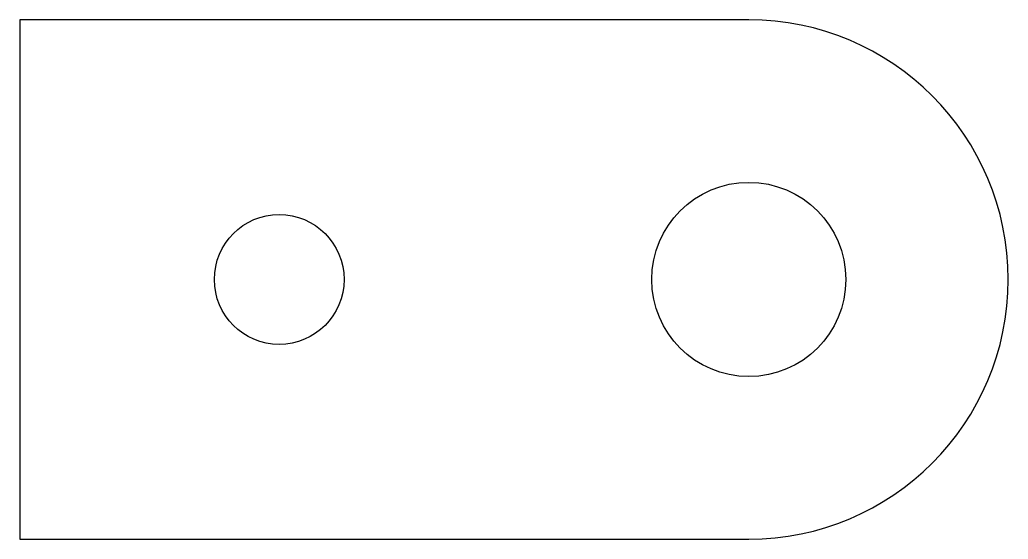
# Model space of a CAD drawing. Header units: inches. Extents: x -0.82 to 1.09, y -0.82 to 0.18.
import ezdxf

# ---------------------------------------------------------------- set-up
doc = ezdxf.new("R2010")
doc.units = ezdxf.units.IN
doc.header["$MEASUREMENT"] = 0

msp = doc.modelspace()

# ---------------------------------------------------------------- linework, layer by layer
msp.add_lwpolyline([(0.5858, 0.1769), (-0.8192, 0.1769), (-0.8192, -0.8231), (0.5858, -0.8231, 1)], format="xyb", close=True)
for centre, radius in [((0.5858, -0.3231), 0.187), ((-0.3192, -0.3231), 0.125)]:
    msp.add_circle(centre, radius)

doc.saveas('drawing.dxf')
